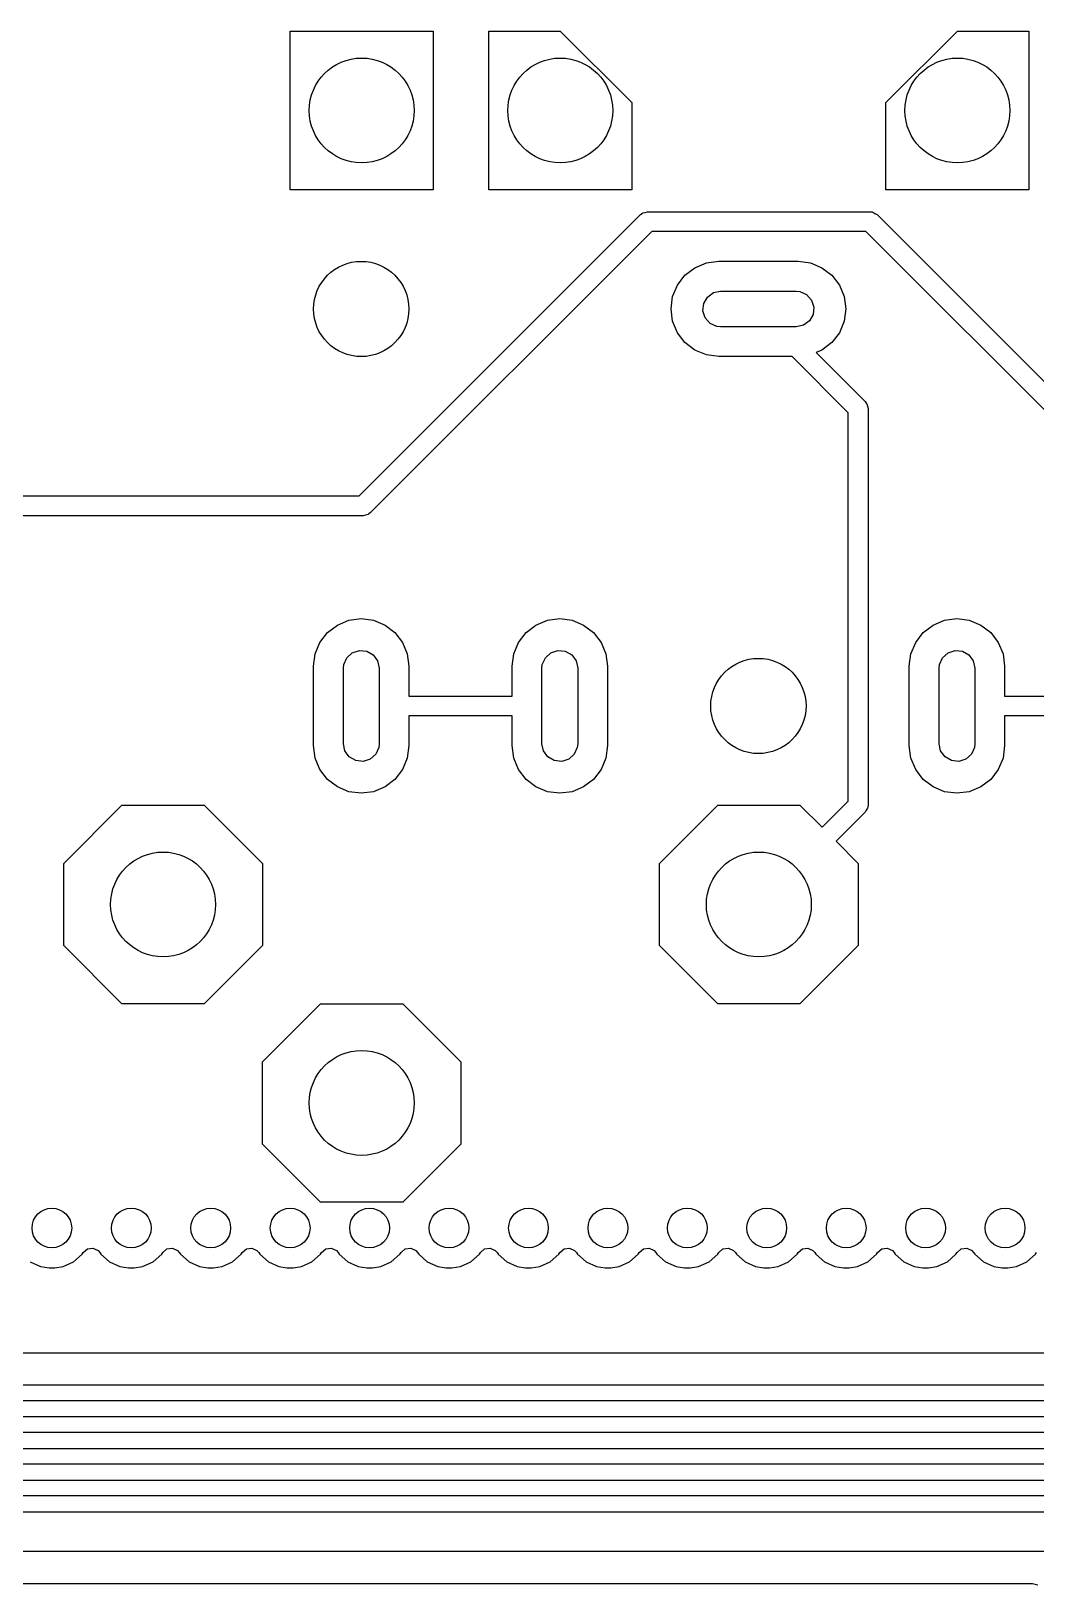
# Model space of a CAD drawing. Extents: x 0.71 to 7.56, y -5.16 to -0.79.
# Drawn here: x 3.183 to 3.681, y -1.597 to -0.827 of the extents above; entities that cross this region are included whole.
import ezdxf

# ---------------------------------------------------------------- set-up
doc = ezdxf.new("R2010")
doc.units = 0
doc.header["$MEASUREMENT"] = 0
doc.layers.add('BLACK', color=7, linetype='CONTINUOUS')

msp = doc.modelspace()

# ---------------------------------------------------------------- linework, layer by layer
at = {"layer": 'BLACK', "linetype": 'CONTINUOUS'}
for p, q in [((3.31102, -0.90551), (3.31102, -0.82677)), ((3.31102, -0.82677), (3.38189, -0.82677)), ((3.38189, -0.82677), (3.38189, -0.90551)), ((3.40945, -0.90551), (3.40945, -0.82677)), ((3.40945, -0.82677), (3.44488, -0.82677)), ((3.44488, -0.82677), (3.48031, -0.8622)), ((3.6063, -0.8622), (3.64173, -0.82677)), ((3.64173, -0.82677), (3.67717, -0.82677)), ((3.67717, -0.82677), (3.67717, -0.90551)), ((3.48031, -0.8622), (3.48031, -0.90551)), ((3.6063, -0.90551), (3.6063, -0.8622)), ((3.38189, -0.90551), (3.31102, -0.90551)), ((3.48031, -0.90551), (3.40945, -0.90551)), ((3.67717, -0.90551), (3.6063, -0.90551)), ((3.48583, -0.91694), (3.48702, -0.91668)), ((3.48702, -0.91668), (3.48819, -0.91634)), ((3.48819, -0.91634), (3.59843, -0.91634)), ((3.59843, -0.91634), (3.5993, -0.91646)), ((3.5993, -0.91646), (3.59947, -0.91645)), ((3.59947, -0.91645), (3.59957, -0.9165)), ((3.59957, -0.9165), (3.59981, -0.91654)), ((3.59981, -0.91654), (3.60084, -0.9172)), ((3.34521, -1.05728), (3.48471, -0.91778)), ((3.48471, -0.91778), (3.48541, -0.91725)), ((3.48541, -0.91725), (3.48553, -0.91712)), ((3.48553, -0.91712), (3.48563, -0.91709)), ((3.48563, -0.91709), (3.48583, -0.91694)), ((3.60084, -0.9172), (3.60191, -0.91778)), ((3.60191, -0.91778), (3.7422, -1.05807)), ((3.49023, -0.92618), (3.35072, -1.06568)), ((3.59639, -0.92618), (3.49023, -0.92618)), ((3.73668, -1.06647), (3.59639, -0.92618)), ((3.5067, -0.94786), (3.51159, -0.94411)), ((3.51159, -0.94411), (3.51729, -0.94175)), ((3.51729, -0.94175), (3.52341, -0.94094)), ((3.52341, -0.94094), (3.56278, -0.94094)), ((3.56278, -0.94094), (3.56889, -0.94175)), ((3.56889, -0.94175), (3.57459, -0.94411)), ((3.57459, -0.94411), (3.57948, -0.94786)), ((3.50059, -0.95845), (3.50295, -0.95276)), ((3.50295, -0.95276), (3.5067, -0.94786)), ((3.57948, -0.94786), (3.58323, -0.95276)), ((3.58323, -0.95276), (3.58559, -0.95845)), ((3.49978, -0.96457), (3.50059, -0.95845)), ((3.51558, -0.96549), (3.51597, -0.96183)), ((3.51597, -0.96183), (3.51781, -0.95864)), ((3.51781, -0.95864), (3.52079, -0.95647)), ((3.52079, -0.95647), (3.52439, -0.95571)), ((3.52439, -0.95571), (3.56179, -0.95571)), ((3.56179, -0.95571), (3.56363, -0.9559)), ((3.56363, -0.9559), (3.567, -0.9574)), ((3.567, -0.9574), (3.56946, -0.96014)), ((3.56946, -0.96014), (3.5706, -0.96364)), ((3.58559, -0.95845), (3.5864, -0.96457)), ((3.50059, -0.97068), (3.49978, -0.96457)), ((3.50295, -0.97638), (3.50059, -0.97068)), ((3.51672, -0.969), (3.51558, -0.96549)), ((3.51918, -0.97173), (3.51672, -0.969)), ((3.56837, -0.97049), (3.56539, -0.97266)), ((3.57022, -0.9673), (3.56837, -0.97049)), ((3.5706, -0.96364), (3.57022, -0.9673)), ((3.58559, -0.97068), (3.58323, -0.97638)), ((3.5864, -0.96457), (3.58559, -0.97068)), ((3.5067, -0.98127), (3.50295, -0.97638)), ((3.52255, -0.97323), (3.51918, -0.97173)), ((3.52439, -0.97343), (3.52255, -0.97323)), ((3.56179, -0.97343), (3.52439, -0.97343)), ((3.56539, -0.97266), (3.56179, -0.97343)), ((3.58323, -0.97638), (3.57948, -0.98127)), ((3.51159, -0.98502), (3.5067, -0.98127)), ((3.51729, -0.98738), (3.51159, -0.98502)), ((3.57459, -0.98502), (3.5717, -0.98622)), ((3.57948, -0.98127), (3.57459, -0.98502)), ((3.52341, -0.98819), (3.51729, -0.98738)), ((3.55975, -0.98819), (3.52341, -0.98819)), ((3.5876, -1.01603), (3.55975, -0.98819)), ((3.5717, -0.98622), (3.596, -1.01052)), ((3.5876, -1.20859), (3.5876, -1.01603)), ((3.596, -1.01052), (3.59653, -1.01122)), ((3.59653, -1.01122), (3.59666, -1.01134)), ((3.59666, -1.01134), (3.59669, -1.01144)), ((3.59669, -1.01144), (3.59684, -1.01164)), ((3.59684, -1.01164), (3.5971, -1.01283)), ((3.5971, -1.01283), (3.59744, -1.014)), ((3.59744, -1.014), (3.59744, -1.21063)), ((3.14961, -1.05728), (3.34521, -1.05728)), ((3.34724, -1.06713), (3.14961, -1.06713)), ((3.34841, -1.06678), (3.34724, -1.06713)), ((3.3496, -1.06652), (3.34841, -1.06678)), ((3.3498, -1.06638), (3.3496, -1.06652)), ((3.3499, -1.06634), (3.3498, -1.06638)), ((3.35002, -1.06621), (3.3499, -1.06634)), ((3.35072, -1.06568), (3.35002, -1.06621)), ((3.32954, -1.12503), (3.33443, -1.12128)), ((3.33443, -1.12128), (3.34013, -1.11892)), ((3.34013, -1.11892), (3.34624, -1.11811)), ((3.34624, -1.11811), (3.35235, -1.11892)), ((3.35235, -1.11892), (3.35805, -1.12128)), ((3.35805, -1.12128), (3.36294, -1.12503)), ((3.42796, -1.12503), (3.43285, -1.12128)), ((3.43285, -1.12128), (3.43855, -1.11892)), ((3.43855, -1.11892), (3.44467, -1.11811)), ((3.44467, -1.11811), (3.45078, -1.11892)), ((3.45078, -1.11892), (3.45648, -1.12128)), ((3.45648, -1.12128), (3.46137, -1.12503)), ((3.62481, -1.12503), (3.6297, -1.12128)), ((3.6297, -1.12128), (3.6354, -1.11892)), ((3.6354, -1.11892), (3.64152, -1.11811)), ((3.64152, -1.11811), (3.64763, -1.11892)), ((3.64763, -1.11892), (3.65333, -1.12128)), ((3.65333, -1.12128), (3.65822, -1.12503)), ((3.32342, -1.13562), (3.32578, -1.12992)), ((3.32578, -1.12992), (3.32954, -1.12503)), ((3.36294, -1.12503), (3.3667, -1.12992)), ((3.3667, -1.12992), (3.36906, -1.13562)), ((3.42185, -1.13562), (3.42421, -1.12992)), ((3.42421, -1.12992), (3.42796, -1.12503)), ((3.46137, -1.12503), (3.46512, -1.12992)), ((3.46512, -1.12992), (3.46748, -1.13562)), ((3.6187, -1.13562), (3.62106, -1.12992)), ((3.62106, -1.12992), (3.62481, -1.12503)), ((3.65822, -1.12503), (3.66197, -1.12992)), ((3.66197, -1.12992), (3.66433, -1.13562)), ((3.32262, -1.14173), (3.32342, -1.13562)), ((3.33758, -1.14087), (3.33907, -1.13751)), ((3.33907, -1.13751), (3.34181, -1.13505)), ((3.34181, -1.13505), (3.34531, -1.13391)), ((3.34531, -1.13391), (3.34898, -1.13429)), ((3.34898, -1.13429), (3.35217, -1.13613)), ((3.35217, -1.13613), (3.35433, -1.13911)), ((3.35433, -1.13911), (3.3551, -1.14272)), ((3.36906, -1.13562), (3.36986, -1.14173)), ((3.42104, -1.14173), (3.42185, -1.13562)), ((3.436, -1.14087), (3.4375, -1.13751)), ((3.4375, -1.13751), (3.44024, -1.13505)), ((3.44024, -1.13505), (3.44374, -1.13391)), ((3.44374, -1.13391), (3.4474, -1.13429)), ((3.4474, -1.13429), (3.45059, -1.13613)), ((3.45059, -1.13613), (3.45276, -1.13911)), ((3.45276, -1.13911), (3.45352, -1.14272)), ((3.46748, -1.13562), (3.46829, -1.14173)), ((3.61789, -1.14173), (3.6187, -1.13562)), ((3.63285, -1.14087), (3.63435, -1.13751)), ((3.63435, -1.13751), (3.63709, -1.13505)), ((3.63709, -1.13505), (3.64059, -1.13391)), ((3.64059, -1.13391), (3.64425, -1.13429)), ((3.64425, -1.13429), (3.64744, -1.13613)), ((3.64744, -1.13613), (3.64961, -1.13911)), ((3.64961, -1.13911), (3.65037, -1.14272)), ((3.66433, -1.13562), (3.66514, -1.14173)), ((3.32262, -1.1811), (3.32262, -1.14173)), ((3.33738, -1.14272), (3.33758, -1.14087)), ((3.33738, -1.18012), (3.33738, -1.14272)), ((3.3551, -1.14272), (3.3551, -1.18012)), ((3.36986, -1.14173), (3.36986, -1.1565)), ((3.42104, -1.1565), (3.42104, -1.14173)), ((3.43581, -1.14272), (3.436, -1.14087)), ((3.43581, -1.18012), (3.43581, -1.14272)), ((3.45352, -1.14272), (3.45352, -1.18012)), ((3.46829, -1.14173), (3.46829, -1.1811)), ((3.61789, -1.1811), (3.61789, -1.14173)), ((3.63266, -1.14272), (3.63285, -1.14087)), ((3.63266, -1.18012), (3.63266, -1.14272)), ((3.65037, -1.14272), (3.65037, -1.18012)), ((3.66514, -1.14173), (3.66514, -1.1565)), ((3.36986, -1.1565), (3.42104, -1.1565)), ((3.66514, -1.1565), (3.71632, -1.1565)), ((3.42104, -1.16634), (3.36986, -1.16634)), ((3.36986, -1.16634), (3.36986, -1.1811)), ((3.42104, -1.1811), (3.42104, -1.16634)), ((3.71632, -1.16634), (3.66514, -1.16634)), ((3.66514, -1.16634), (3.66514, -1.1811)), ((3.32342, -1.18722), (3.32262, -1.1811)), ((3.33815, -1.18372), (3.33738, -1.18012)), ((3.34031, -1.1867), (3.33815, -1.18372)), ((3.35341, -1.18532), (3.35067, -1.18779)), ((3.3549, -1.18196), (3.35341, -1.18532)), ((3.3551, -1.18012), (3.3549, -1.18196)), ((3.36986, -1.1811), (3.36906, -1.18722)), ((3.42185, -1.18722), (3.42104, -1.1811)), ((3.43657, -1.18372), (3.43581, -1.18012)), ((3.43874, -1.1867), (3.43657, -1.18372)), ((3.45183, -1.18532), (3.44909, -1.18779)), ((3.45333, -1.18196), (3.45183, -1.18532)), ((3.45352, -1.18012), (3.45333, -1.18196)), ((3.46829, -1.1811), (3.46748, -1.18722)), ((3.6187, -1.18722), (3.61789, -1.1811)), ((3.63342, -1.18372), (3.63266, -1.18012)), ((3.63559, -1.1867), (3.63342, -1.18372)), ((3.64868, -1.18532), (3.64594, -1.18779)), ((3.65018, -1.18196), (3.64868, -1.18532)), ((3.65037, -1.18012), (3.65018, -1.18196)), ((3.66514, -1.1811), (3.66433, -1.18722)), ((3.32578, -1.19291), (3.32342, -1.18722)), ((3.32954, -1.19781), (3.32578, -1.19291)), ((3.3435, -1.18854), (3.34031, -1.1867)), ((3.34717, -1.18893), (3.3435, -1.18854)), ((3.35067, -1.18779), (3.34717, -1.18893)), ((3.3667, -1.19291), (3.36294, -1.19781)), ((3.36906, -1.18722), (3.3667, -1.19291)), ((3.42421, -1.19291), (3.42185, -1.18722)), ((3.42796, -1.19781), (3.42421, -1.19291)), ((3.44193, -1.18854), (3.43874, -1.1867)), ((3.44559, -1.18893), (3.44193, -1.18854)), ((3.44909, -1.18779), (3.44559, -1.18893)), ((3.46512, -1.19291), (3.46137, -1.19781)), ((3.46748, -1.18722), (3.46512, -1.19291)), ((3.62106, -1.19291), (3.6187, -1.18722)), ((3.62481, -1.19781), (3.62106, -1.19291)), ((3.63878, -1.18854), (3.63559, -1.1867)), ((3.64244, -1.18893), (3.63878, -1.18854)), ((3.64594, -1.18779), (3.64244, -1.18893)), ((3.66197, -1.19291), (3.65822, -1.19781)), ((3.66433, -1.18722), (3.66197, -1.19291)), ((3.33443, -1.20156), (3.32954, -1.19781)), ((3.34013, -1.20392), (3.33443, -1.20156)), ((3.35805, -1.20156), (3.35235, -1.20392)), ((3.36294, -1.19781), (3.35805, -1.20156)), ((3.43285, -1.20156), (3.42796, -1.19781)), ((3.43855, -1.20392), (3.43285, -1.20156)), ((3.45648, -1.20156), (3.45078, -1.20392)), ((3.46137, -1.19781), (3.45648, -1.20156)), ((3.6297, -1.20156), (3.62481, -1.19781)), ((3.6354, -1.20392), (3.6297, -1.20156)), ((3.65333, -1.20156), (3.64763, -1.20392)), ((3.65822, -1.19781), (3.65333, -1.20156)), ((3.34624, -1.20472), (3.34013, -1.20392)), ((3.35235, -1.20392), (3.34624, -1.20472)), ((3.44467, -1.20472), (3.43855, -1.20392)), ((3.45078, -1.20392), (3.44467, -1.20472)), ((3.57463, -1.22156), (3.5876, -1.20859)), ((3.64152, -1.20472), (3.6354, -1.20392)), ((3.64763, -1.20392), (3.64152, -1.20472)), ((3.19882, -1.23946), (3.22765, -1.21063)), ((3.22765, -1.21063), (3.26842, -1.21063)), ((3.26842, -1.21063), (3.29724, -1.23946)), ((3.49409, -1.23946), (3.52292, -1.21063)), ((3.52292, -1.21063), (3.56369, -1.21063)), ((3.56369, -1.21063), (3.57463, -1.22156)), ((3.596, -1.21411), (3.58159, -1.22852)), ((3.59658, -1.21304), (3.596, -1.21411)), ((3.59724, -1.21202), (3.59658, -1.21304)), ((3.59728, -1.21177), (3.59724, -1.21202)), ((3.59733, -1.21168), (3.59728, -1.21177)), ((3.59744, -1.21063), (3.59732, -1.2115)), ((3.59732, -1.2115), (3.59733, -1.21168)), ((3.58159, -1.22852), (3.59252, -1.23946)), ((3.19882, -1.28023), (3.19882, -1.23946)), ((3.29724, -1.23946), (3.29724, -1.28023)), ((3.49409, -1.28023), (3.49409, -1.23946)), ((3.59252, -1.23946), (3.59252, -1.28023)), ((3.22765, -1.30906), (3.19882, -1.28023)), ((3.29724, -1.28023), (3.26842, -1.30906)), ((3.52292, -1.30906), (3.49409, -1.28023)), ((3.59252, -1.28023), (3.56369, -1.30906)), ((3.26842, -1.30906), (3.22765, -1.30906)), ((3.29724, -1.33788), (3.32607, -1.30906)), ((3.32607, -1.30906), (3.36684, -1.30906)), ((3.36684, -1.30906), (3.39567, -1.33788)), ((3.56369, -1.30906), (3.52292, -1.30906)), ((3.29724, -1.37865), (3.29724, -1.33788)), ((3.39567, -1.33788), (3.39567, -1.37865)), ((3.32607, -1.40748), (3.29724, -1.37865)), ((3.39567, -1.37865), (3.36684, -1.40748)), ((3.36684, -1.40748), (3.32607, -1.40748)), ((3.20796, -1.43331), (3.20849, -1.43248)), ((3.20849, -1.43248), (3.21057, -1.43068)), ((3.21057, -1.43068), (3.21329, -1.43029)), ((3.21329, -1.43029), (3.2158, -1.43143)), ((3.2158, -1.43143), (3.21671, -1.43248)), ((3.21671, -1.43248), (3.21724, -1.43331)), ((3.24733, -1.43331), (3.24786, -1.43248)), ((3.24786, -1.43248), (3.24994, -1.43068)), ((3.24994, -1.43068), (3.25266, -1.43029)), ((3.25266, -1.43029), (3.25517, -1.43143)), ((3.25517, -1.43143), (3.25608, -1.43248)), ((3.25608, -1.43248), (3.25661, -1.43331)), ((3.2867, -1.43331), (3.28723, -1.43248)), ((3.28723, -1.43248), (3.28931, -1.43068)), ((3.28931, -1.43068), (3.29203, -1.43029)), ((3.29203, -1.43029), (3.29454, -1.43143)), ((3.29454, -1.43143), (3.29545, -1.43248)), ((3.29545, -1.43248), (3.29598, -1.43331)), ((3.32607, -1.43331), (3.3266, -1.43248)), ((3.3266, -1.43248), (3.32868, -1.43068)), ((3.32868, -1.43068), (3.3314, -1.43029)), ((3.3314, -1.43029), (3.33391, -1.43143)), ((3.33391, -1.43143), (3.33482, -1.43248)), ((3.33482, -1.43248), (3.33535, -1.43331)), ((3.36544, -1.43331), (3.36597, -1.43248)), ((3.36597, -1.43248), (3.36805, -1.43068)), ((3.36805, -1.43068), (3.37077, -1.43029)), ((3.37077, -1.43029), (3.37328, -1.43143)), ((3.37328, -1.43143), (3.37419, -1.43248)), ((3.37419, -1.43248), (3.37472, -1.43331)), ((3.40481, -1.43331), (3.40534, -1.43248)), ((3.40534, -1.43248), (3.40742, -1.43068)), ((3.40742, -1.43068), (3.41014, -1.43029)), ((3.41014, -1.43029), (3.41265, -1.43143)), ((3.41265, -1.43143), (3.41356, -1.43248)), ((3.41356, -1.43248), (3.41409, -1.43331)), ((3.44418, -1.43331), (3.44471, -1.43248)), ((3.44471, -1.43248), (3.44679, -1.43068)), ((3.44679, -1.43068), (3.44951, -1.43029)), ((3.44951, -1.43029), (3.45202, -1.43143)), ((3.45202, -1.43143), (3.45293, -1.43248)), ((3.45293, -1.43248), (3.45346, -1.43331)), ((3.48355, -1.43331), (3.48408, -1.43248)), ((3.48408, -1.43248), (3.48616, -1.43068)), ((3.48616, -1.43068), (3.48888, -1.43029)), ((3.48888, -1.43029), (3.49139, -1.43143)), ((3.49139, -1.43143), (3.4923, -1.43248)), ((3.4923, -1.43248), (3.49283, -1.43331)), ((3.52292, -1.43331), (3.52345, -1.43248)), ((3.52345, -1.43248), (3.52553, -1.43068)), ((3.52553, -1.43068), (3.52825, -1.43029)), ((3.52825, -1.43029), (3.53076, -1.43143)), ((3.53076, -1.43143), (3.53167, -1.43248)), ((3.53167, -1.43248), (3.5322, -1.43331)), ((3.56229, -1.43331), (3.56282, -1.43248)), ((3.56282, -1.43248), (3.5649, -1.43068)), ((3.5649, -1.43068), (3.56762, -1.43029)), ((3.56762, -1.43029), (3.57013, -1.43143)), ((3.57013, -1.43143), (3.57104, -1.43248)), ((3.57104, -1.43248), (3.57157, -1.43331)), ((3.60166, -1.43331), (3.60219, -1.43248)), ((3.60219, -1.43248), (3.60427, -1.43068)), ((3.60427, -1.43068), (3.60699, -1.43029)), ((3.60699, -1.43029), (3.6095, -1.43143)), ((3.6095, -1.43143), (3.61041, -1.43248)), ((3.61041, -1.43248), (3.61094, -1.43331)), ((3.64103, -1.43331), (3.64156, -1.43248)), ((3.64156, -1.43248), (3.64364, -1.43068)), ((3.64364, -1.43068), (3.64636, -1.43029)), ((3.64636, -1.43029), (3.64887, -1.43143)), ((3.64887, -1.43143), (3.64978, -1.43248)), ((3.64978, -1.43248), (3.65031, -1.43331)), ((3.6804, -1.43331), (3.68093, -1.43248)), ((3.18215, -1.43702), (3.1873, -1.43938)), ((3.1873, -1.43938), (3.1915, -1.43998)), ((3.1915, -1.43998), (3.1915, -1.43998)), ((3.1915, -1.43998), (3.19432, -1.43998)), ((3.19432, -1.43998), (3.19852, -1.43938)), ((3.19432, -1.43998), (3.19432, -1.43998)), ((3.19852, -1.43938), (3.20368, -1.43702)), ((3.20368, -1.43702), (3.20796, -1.43331)), ((3.21724, -1.43331), (3.22152, -1.43702)), ((3.22152, -1.43702), (3.22667, -1.43938)), ((3.22667, -1.43938), (3.23087, -1.43998)), ((3.23087, -1.43998), (3.23087, -1.43998)), ((3.23087, -1.43998), (3.23369, -1.43998)), ((3.23369, -1.43998), (3.23789, -1.43938)), ((3.23369, -1.43998), (3.23369, -1.43998)), ((3.23789, -1.43938), (3.24305, -1.43702)), ((3.24305, -1.43702), (3.24733, -1.43331)), ((3.25661, -1.43331), (3.26089, -1.43702)), ((3.26089, -1.43702), (3.26605, -1.43938)), ((3.26605, -1.43938), (3.27024, -1.43998)), ((3.27024, -1.43998), (3.27024, -1.43998)), ((3.27024, -1.43998), (3.27306, -1.43998)), ((3.27306, -1.43998), (3.27726, -1.43938)), ((3.27306, -1.43998), (3.27306, -1.43998)), ((3.27726, -1.43938), (3.28242, -1.43702)), ((3.28242, -1.43702), (3.2867, -1.43331)), ((3.29598, -1.43331), (3.30026, -1.43702)), ((3.30026, -1.43702), (3.30542, -1.43938)), ((3.30542, -1.43938), (3.30961, -1.43998)), ((3.30961, -1.43998), (3.30961, -1.43998)), ((3.30961, -1.43998), (3.31243, -1.43998)), ((3.31243, -1.43998), (3.31663, -1.43938)), ((3.31243, -1.43998), (3.31243, -1.43998)), ((3.31663, -1.43938), (3.32179, -1.43702)), ((3.32179, -1.43702), (3.32607, -1.43331)), ((3.33535, -1.43331), (3.33963, -1.43702)), ((3.33963, -1.43702), (3.34479, -1.43938)), ((3.34479, -1.43938), (3.34898, -1.43998)), ((3.34898, -1.43998), (3.34898, -1.43998)), ((3.34898, -1.43998), (3.3518, -1.43998)), ((3.3518, -1.43998), (3.356, -1.43938)), ((3.3518, -1.43998), (3.3518, -1.43998)), ((3.356, -1.43938), (3.36116, -1.43702)), ((3.36116, -1.43702), (3.36544, -1.43331)), ((3.37472, -1.43331), (3.379, -1.43702)), ((3.379, -1.43702), (3.38416, -1.43938)), ((3.38416, -1.43938), (3.38835, -1.43998)), ((3.38835, -1.43998), (3.38835, -1.43998)), ((3.38835, -1.43998), (3.39117, -1.43998)), ((3.39117, -1.43998), (3.39537, -1.43938)), ((3.39117, -1.43998), (3.39117, -1.43998)), ((3.39537, -1.43938), (3.40053, -1.43702)), ((3.40053, -1.43702), (3.40481, -1.43331)), ((3.41409, -1.43331), (3.41837, -1.43702)), ((3.41837, -1.43702), (3.42353, -1.43938)), ((3.42353, -1.43938), (3.42772, -1.43998)), ((3.42772, -1.43998), (3.42772, -1.43998)), ((3.42772, -1.43998), (3.43054, -1.43998)), ((3.43054, -1.43998), (3.43474, -1.43938)), ((3.43054, -1.43998), (3.43054, -1.43998)), ((3.43474, -1.43938), (3.4399, -1.43702)), ((3.4399, -1.43702), (3.44418, -1.43331)), ((3.45346, -1.43331), (3.45774, -1.43702)), ((3.45774, -1.43702), (3.4629, -1.43938)), ((3.4629, -1.43938), (3.46709, -1.43998)), ((3.46709, -1.43998), (3.46709, -1.43998)), ((3.46709, -1.43998), (3.46991, -1.43998)), ((3.46991, -1.43998), (3.47411, -1.43938)), ((3.46991, -1.43998), (3.46991, -1.43998)), ((3.47411, -1.43938), (3.47927, -1.43702)), ((3.47927, -1.43702), (3.48355, -1.43331)), ((3.49283, -1.43331), (3.49711, -1.43702)), ((3.49711, -1.43702), (3.50227, -1.43938)), ((3.50227, -1.43938), (3.50646, -1.43998)), ((3.50646, -1.43998), (3.50646, -1.43998)), ((3.50646, -1.43998), (3.50928, -1.43998)), ((3.50928, -1.43998), (3.51348, -1.43938)), ((3.50928, -1.43998), (3.50928, -1.43998)), ((3.51348, -1.43938), (3.51864, -1.43702)), ((3.51864, -1.43702), (3.52292, -1.43331)), ((3.5322, -1.43331), (3.53648, -1.43702)), ((3.53648, -1.43702), (3.54164, -1.43938)), ((3.54164, -1.43938), (3.54583, -1.43998)), ((3.54583, -1.43998), (3.54583, -1.43998)), ((3.54583, -1.43998), (3.54865, -1.43998)), ((3.54865, -1.43998), (3.55285, -1.43938)), ((3.54865, -1.43998), (3.54865, -1.43998)), ((3.55285, -1.43938), (3.55801, -1.43702)), ((3.55801, -1.43702), (3.56229, -1.43331)), ((3.57157, -1.43331), (3.57585, -1.43702)), ((3.57585, -1.43702), (3.58101, -1.43938)), ((3.58101, -1.43938), (3.5852, -1.43998)), ((3.5852, -1.43998), (3.5852, -1.43998)), ((3.5852, -1.43998), (3.58802, -1.43998)), ((3.58802, -1.43998), (3.59222, -1.43938)), ((3.58802, -1.43998), (3.58802, -1.43998)), ((3.59222, -1.43938), (3.59738, -1.43702)), ((3.59738, -1.43702), (3.60166, -1.43331)), ((3.61094, -1.43331), (3.61522, -1.43702)), ((3.61522, -1.43702), (3.62038, -1.43938)), ((3.62038, -1.43938), (3.62457, -1.43998)), ((3.62457, -1.43998), (3.62457, -1.43998)), ((3.62457, -1.43998), (3.62739, -1.43998)), ((3.62739, -1.43998), (3.63159, -1.43938)), ((3.62739, -1.43998), (3.62739, -1.43998)), ((3.63159, -1.43938), (3.63675, -1.43702)), ((3.63675, -1.43702), (3.64103, -1.43331)), ((3.65031, -1.43331), (3.65459, -1.43702)), ((3.65459, -1.43702), (3.65975, -1.43938)), ((3.65975, -1.43938), (3.66394, -1.43998)), ((3.66394, -1.43998), (3.66395, -1.43998)), ((3.66395, -1.43998), (3.66676, -1.43998)), ((3.66676, -1.43998), (3.67096, -1.43938)), ((3.66676, -1.43998), (3.66676, -1.43998)), ((3.67096, -1.43938), (3.67612, -1.43702)), ((3.67612, -1.43702), (3.6804, -1.43331)), ((4.19505, -1.48226), (2.98733, -1.48226)), ((2.94809, -1.49803), (4.19769, -1.49803)), ((4.19606, -1.50591), (2.94646, -1.50591)), ((2.94118, -1.51378), (4.19117, -1.51378)), ((4.18954, -1.52165), (2.93955, -1.52165)), ((2.93466, -1.52953), (4.18464, -1.52953)), ((4.18301, -1.5374), (2.93303, -1.5374)), ((2.92814, -1.54528), (4.14803, -1.54528)), ((4.1464, -1.55315), (2.92651, -1.55315)), ((3.04562, -1.56102), (3.69165, -1.56102)), ((3.68757, -1.58071), (3.06061, -1.58071)), ((3.07236, -1.59648), (3.67902, -1.59648)), ((3.67902, -1.59648), (3.68166, -1.59725))]:
    msp.add_line(p, q, dxfattribs=at)
at = {"layer": 'BLACK'}
for centre, radius in [((3.34646, -0.86614), 0.026), ((3.44488, -0.86614), 0.026), ((3.64173, -0.86614), 0.026), ((3.34624, -0.96457), 0.02362), ((3.54309, -1.16142), 0.02362), ((3.24803, -1.25984), 0.026), ((3.54331, -1.25984), 0.026), ((3.34646, -1.35827), 0.026), ((3.19291, -1.42028), 0.00984), ((3.23228, -1.42028), 0.00984), ((3.27165, -1.42028), 0.00984), ((3.31102, -1.42028), 0.00984), ((3.35039, -1.42028), 0.00984), ((3.38976, -1.42028), 0.00984), ((3.42913, -1.42028), 0.00984), ((3.4685, -1.42028), 0.00984), ((3.50787, -1.42028), 0.00984), ((3.54724, -1.42028), 0.00984), ((3.58661, -1.42028), 0.00984), ((3.62598, -1.42028), 0.00984), ((3.66535, -1.42028), 0.00984)]:
    msp.add_circle(centre, radius, dxfattribs=at)

doc.saveas('drawing.dxf')
